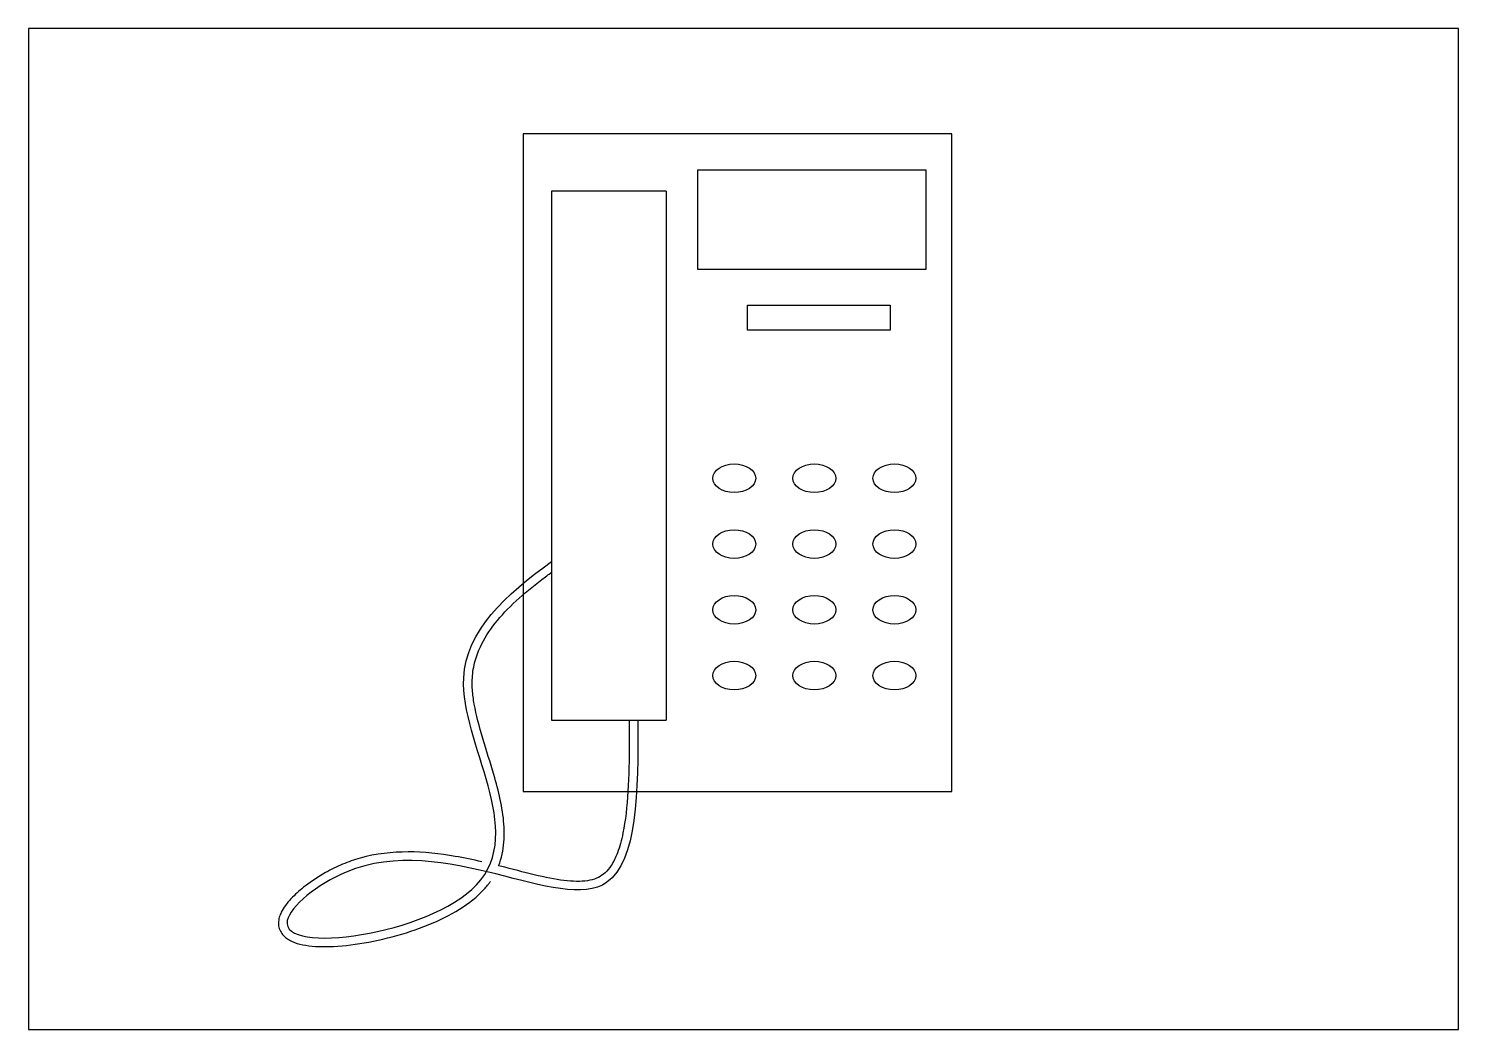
# Model space of a CAD drawing. Extents: x 1375 to 1875, y 77 to 427.
import ezdxf

# ---------------------------------------------------------------- set-up
doc = ezdxf.new("R2010")
doc.units = 0
doc.header["$MEASUREMENT"] = 0
doc.layers.get('0').update_dxf_attribs({"linetype": 'CONTINUOUS'})
doc.layers.add('摆设线', color=4, linetype='CONTINUOUS')
doc.layers.add('门窗', color=5, linetype='CONTINUOUS')

# ---------------------------------------------------------------- blocks, each defined once
blk = doc.blocks.new('电话机')
at = {"color": 2}
for p, q in [((75, 0), (-75, 0)), ((-75, 0), (-75, -230)), ((75, -230), (75, 0)), ((-25, -20), (-65, -20)), ((-65, -20), (-65, -205)), ((-25, -20), (-25, -205)), ((-65, -205), (-25, -205)), ((-75, -230), (75, -230))]:
    blk.add_line(p, q, dxfattribs=at)
for points in [[(-13.93, -12.58), (65.84, -12.58), (65.84, -47.44), (-13.93, -47.44)], [(3.52, -59.9), (53.38, -59.9), (53.38, -68.61), (3.52, -68.61)]]:
    blk.add_lwpolyline(points, close=True, dxfattribs=at)
for centre in [(-1.14, -120.43), (26.86, -120.43), (54.86, -120.43), (-1.14, -143.43), (26.86, -143.43), (54.86, -143.43), (-1.14, -166.43), (26.86, -166.43), (54.86, -166.43), (-1.14, -189.43), (26.86, -189.43), (54.86, -189.43)]:
    blk.add_ellipse(centre, major_axis=(7.5, 0), ratio=0.666667, dxfattribs=at)
for points, knots in [([(-34.88, -205), (-34.72, -230.21), (-35.86, -291.97), (-114.29, -235.22), (-180.55, -290.28), (-51.69, -272.27), (-113.83, -190.94), (-81.21, -161.23), (-65, -149.56)], [3.822924, 3.822924, 3.822924, 3.822924, 62.580832, 153.875003, 180.546165, 247.900187, 320.414317, 372.846784, 372.846784, 372.846784, 372.846784]), ([(-83.53, -255.96), (-83.27, -255.29), (-83.04, -254.62), (-82.43, -252.59), (-82.13, -251.21), (-81.51, -247.04), (-81.47, -244.2), (-81.9, -238.49), (-82.37, -235.61), (-83.62, -229.84), (-84.39, -226.94), (-86.47, -219.79), (-87.85, -215.54), (-90.31, -207.26), (-91.39, -203.22), (-92.36, -197.69), (-92.57, -196.02), (-92.77, -193.25), (-92.79, -192.12), (-92.73, -189.98), (-92.65, -188.97), (-92.37, -186.97), (-92.19, -185.99), (-91.47, -183.09), (-90.79, -181.21), (-88.62, -176.54), (-86.87, -173.8), (-82.64, -168.47), (-80.17, -165.87), (-74.66, -160.78), (-71.64, -158.29), (-67.31, -154.98), (-66.16, -154.12), (-65, -153.27)], [257.148518, 257.148518, 257.148518, 257.148518, 259.137402, 259.137402, 263.115168, 263.115168, 271.080216, 271.080216, 279.045263, 279.045263, 287.01031, 287.01031, 298.799011, 298.799011, 310.587713, 310.587713, 315.8857, 315.8857, 319.688464, 319.688464, 323.281249, 323.281249, 326.874034, 326.874034, 334.059603, 334.059603, 345.062608, 345.062608, 356.065614, 356.065614, 367.06862, 367.06862, 370.92396, 370.92396, 370.92396, 370.92396]), ([(-37.88, -205), (-37.86, -207.63), (-37.85, -210.24), (-37.88, -218.77), (-37.98, -224.54), (-38.64, -235.25), (-39.19, -240.19), (-40.58, -247.05), (-41.23, -249.39), (-42.64, -253.11), (-43.37, -254.59), (-44.82, -256.83), (-45.52, -257.67), (-46.99, -259.05), (-47.77, -259.59), (-49.53, -260.46), (-50.51, -260.79), (-52.71, -261.25), (-53.92, -261.38), (-56.57, -261.44), (-58.01, -261.37), (-62.58, -260.91), (-65.99, -260.26), (-73.35, -258.57), (-77.29, -257.54), (-82.12, -256.31), (-82.82, -256.14), (-83.53, -255.96)], [3.807739, 3.807739, 3.807739, 3.807739, 9.944994, 9.944994, 24.089287, 24.089287, 38.23358, 38.23358, 46.796238, 46.796238, 53.959378, 53.959378, 59.758328, 59.758328, 65.557279, 65.557279, 71.356229, 71.356229, 77.155179, 77.155179, 82.95413, 82.95413, 94.518516, 94.518516, 106.082902, 106.082902, 108.037739, 108.037739, 108.037739, 108.037739]), ([(-89.43, -254.54), (-92.46, -253.84), (-95.57, -253.19), (-104.1, -251.72), (-109.63, -251.1), (-120.8, -251.1), (-126.44, -251.72), (-134.06, -253.87), (-136.1, -254.57), (-140.15, -256.27), (-142.13, -257.25), (-146.58, -259.76), (-148.98, -261.35), (-152.77, -264.27), (-154.27, -265.58), (-156.52, -267.86), (-157.37, -268.83), (-158.65, -270.58), (-159.14, -271.35), (-159.83, -272.73), (-160.07, -273.33), (-160.42, -274.58), (-160.52, -275.24), (-160.53, -276.56), (-160.44, -277.23), (-160.04, -278.5), (-159.74, -279.09), (-159, -280.13), (-158.56, -280.59), (-157.62, -281.38), (-157.12, -281.71), (-156.05, -282.3), (-155.49, -282.55), (-153.71, -283.22), (-152.4, -283.54), (-149.55, -283.99), (-148.02, -284.13), (-144.76, -284.25), (-143.04, -284.23), (-137.41, -283.95), (-133.24, -283.43), (-124.61, -281.82), (-120.16, -280.72), (-111.67, -278.04), (-107.63, -276.5), (-100.11, -272.95), (-96.62, -270.94), (-92.16, -267.58), (-90.82, -266.44), (-88.7, -264.3), (-87.86, -263.34), (-86.87, -262.04), (-86.65, -261.73), (-86.43, -261.42)], [113.364308, 113.364308, 113.364308, 113.364308, 121.440946, 121.440946, 135.171197, 135.171197, 148.901447, 148.901447, 153.954929, 153.954929, 159.008411, 159.008411, 165.75736, 165.75736, 170.94221, 170.94221, 174.741106, 174.741106, 177.716602, 177.716602, 179.883273, 179.883273, 182.049944, 182.049944, 184.216616, 184.216616, 186.383287, 186.383287, 188.549958, 188.549958, 190.716629, 190.716629, 192.883301, 192.883301, 197.354072, 197.354072, 201.824844, 201.824844, 206.295615, 206.295615, 215.732154, 215.732154, 225.168692, 225.168692, 234.083368, 234.083368, 242.998044, 242.998044, 247.262428, 247.262428, 250.511838, 250.511838, 251.519389, 251.519389, 251.519389, 251.519389])]:
    blk.add_open_spline(points, degree=3, knots=knots, dxfattribs=at)

msp = doc.modelspace()

# ---------------------------------------------------------------- linework, layer by layer
at = {"layer": '摆设线'}
msp.add_lwpolyline([(1874.52, 76.77), (1874.52, 426.77), (1374.52, 426.77), (1374.52, 76.77)], close=True, dxfattribs=at)

# ---------------------------------------------------------------- block references
at = {"layer": '门窗'}
msp.add_blockref('电话机', (1622.43, 389.94), dxfattribs=at)

doc.saveas('drawing.dxf')
